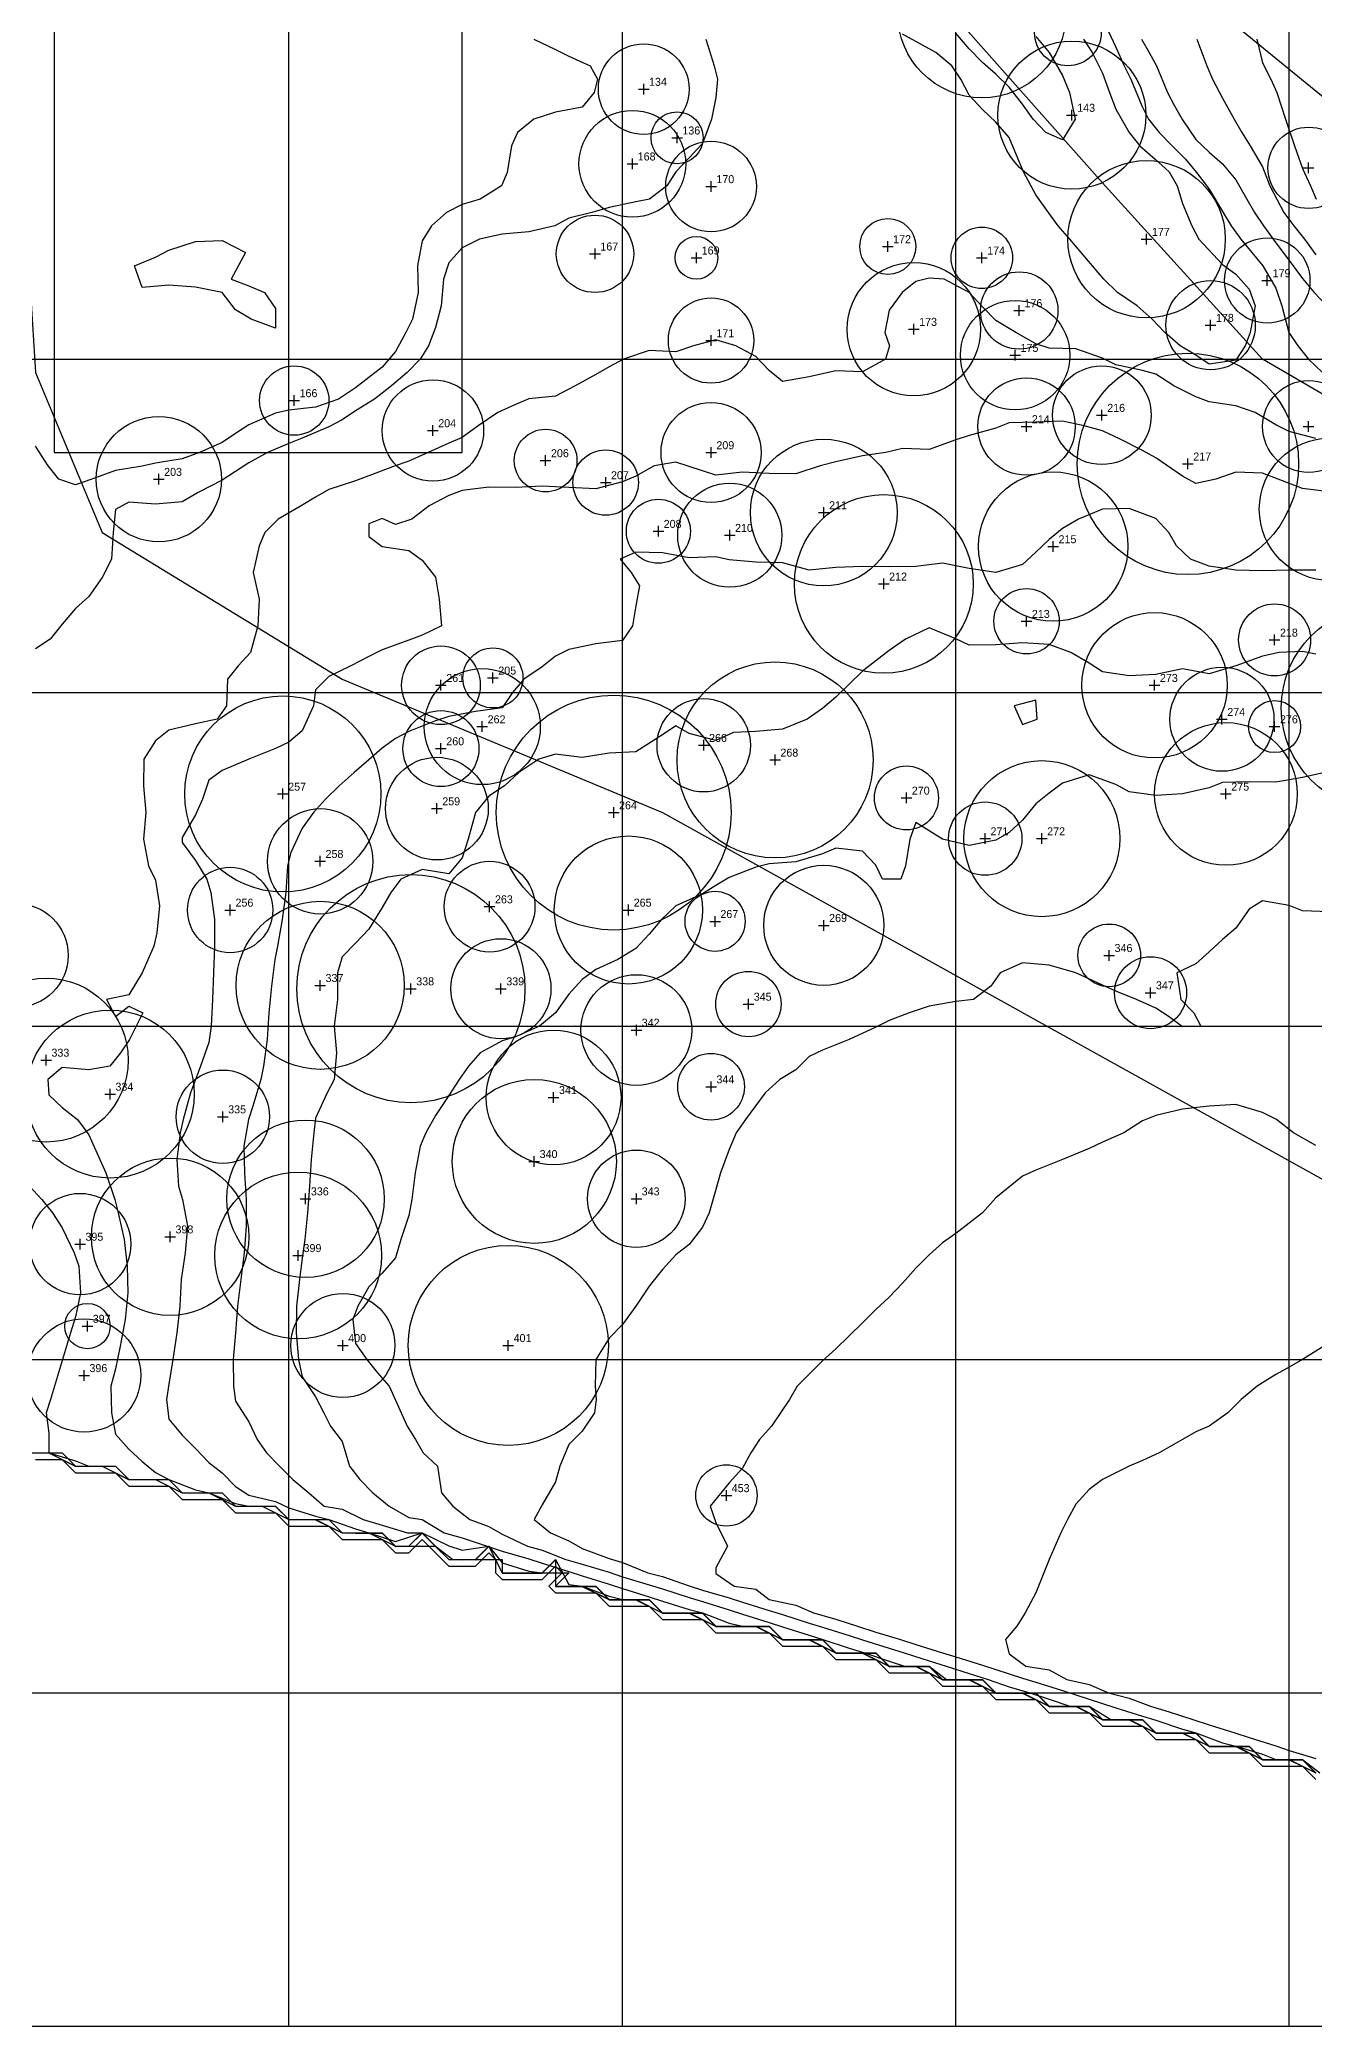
# Model space of a CAD drawing. Header units: millimetres. Extents: x 0 to 676, y 0 to 483.
# Drawn here: x 162.6 to 353.7, y 0 to 297.9 of the extents above; entities that cross this region are included whole.
import ezdxf

# ---------------------------------------------------------------- set-up
doc = ezdxf.new("R2010")
doc.units = ezdxf.units.MM
for name, color, linetype in [('CONTOURS_2M', 9, 'Continuous'), ('FRAME', 7, 'Continuous'), ('GRID_25M', 9, 'Continuous'), ('MILL', 7, 'Continuous'), ('ROAD', 8, 'Continuous'), ('SURVEY_EDGE', 8, 'Continuous'), ('TREE_CENTRE', 1, 'Continuous'), ('TREE_CROWN', 3, 'Continuous'), ('TREE_NUMBER', 7, 'Continuous'), ('WATER', 5, 'Continuous')]:
    doc.layers.add(name, color=color, linetype=linetype)

msp = doc.modelspace()

# ---------------------------------------------------------------- linework, layer by layer
at = {"layer": 'CONTOURS_2M'}
for points in [[(236.73, 298), (240, 296.43), (242, 295.43), (245.2, 294), (246.25, 292), (245.75, 290), (244, 287.79), (240, 287.05), (236.71, 286), (234.3, 284), (233.37, 282), (232.75, 278), (231.89, 276), (228.7, 274), (226, 273.19), (223.65, 272), (221.38, 270), (220, 267.77), (219.29, 264), (219.38, 260), (218.53, 256), (217.54, 254), (216, 251.14), (214, 248.8), (212, 247.24), (210, 245.72), (207.45, 244), (204, 242.79), (200, 242.37), (198, 241.92), (194, 240.16), (192, 238.88), (190, 237.53), (186.6, 236), (184, 235.08), (180, 234.42), (178, 233.97), (174, 233.29), (170.45, 232), (168, 231.18), (165.5, 232), (163.93, 234), (162, 236.95)], [(262.52, 298), (263.76, 294), (264.27, 292), (264, 289.27), (263.37, 286), (262, 282.37), (260, 280.2), (258, 278.1), (256.65, 276), (254.07, 274), (252, 273.62), (248, 272.73), (245.43, 272), (242, 271.15), (239.87, 270), (236, 269.11), (232, 268.74), (228.59, 268), (226, 266.68), (224, 264.44), (223.19, 262), (222.84, 258), (222, 254.75), (220.96, 252), (219.69, 250), (217.73, 248), (215.39, 246), (212.86, 244), (210, 242.27), (208, 240.93), (206, 239.85), (202, 238.17), (200, 237.34), (196.8, 236), (194, 234.47), (192, 233.15), (190, 231.88), (186.38, 230), (184, 228.6), (180, 228.28), (176, 228.56), (174, 227.45), (173.67, 224), (173.4, 220), (172, 217.25), (170, 214.4), (168, 212.6), (166, 210.25), (164.22, 208), (162, 206.55)], [(319.13, 298), (320.43, 296), (322, 292.88), (323.02, 290), (324, 287.49), (325.97, 284), (327.58, 282), (329.89, 280), (332, 278.12), (333.21, 276), (334, 273.36), (335.38, 270), (336.44, 268), (340, 264.18), (342, 262.77), (344, 260.52), (344.9, 258), (344.11, 254), (343.39, 252), (342, 249.84), (338, 249.27), (336, 250.61), (333.64, 252), (331.34, 254), (329.45, 256), (327.17, 258), (324.23, 260), (322.21, 262), (320.49, 264), (318.8, 266), (317.08, 268), (315.33, 270), (313.89, 272), (312, 274.64), (310.19, 278), (309.37, 280), (308, 283.27), (306, 285.53), (304, 287.44), (302, 289.62), (300.74, 292), (299.38, 294), (297.02, 296), (294, 297.62), (292, 298.73)], [(312, 298.41), (314, 296), (316, 292.52), (317.02, 290), (317.9, 286), (316, 282.89), (313.47, 284), (311.61, 286), (310, 288.24), (308, 290.81), (306, 292.75), (304, 294.51), (302, 296.55), (300, 298.87)], [(322.47, 300), (324, 296.79), (325.25, 294), (326.22, 292), (327.9, 288), (328.89, 286), (330.48, 284), (332.43, 282), (334.41, 280), (336.1, 278), (338, 275.51), (340, 272.14), (341.27, 270), (342.75, 268), (344.4, 266), (346.02, 264), (348, 260.65), (348.89, 258), (349.93, 254), (351.28, 252), (352.88, 250), (354.97, 248)], [(327.86, 298), (328.97, 296), (330.09, 294), (331.75, 290), (332.77, 288), (334, 285.88), (336, 282.94), (338, 281.07), (340, 279.28), (342, 276.89), (343.64, 274), (344.78, 272), (346.11, 270), (348, 267.45), (350, 264.78), (352, 262.09), (353.73, 260), (355.61, 258)], [(336.11, 298), (337.62, 294), (338.48, 292), (340, 289.17), (341.71, 286), (342.87, 284), (344.15, 282), (346, 278.84), (347.09, 276), (349.18, 272), (350.67, 270), (352.3, 268), (354, 265.66)], [(345.13, 298), (346, 294.42), (347.25, 292), (348.14, 290), (349.41, 286), (350.79, 282), (352, 278.61), (353.19, 276), (354.05, 274)], [(193.5, 266), (191.33, 262), (194, 261), (196.36, 260), (198, 257.6), (198, 254.67), (194.33, 256), (192, 257.38), (190, 260), (186, 260.8), (182, 261.11), (178, 260.77), (176.88, 264), (180, 265.29), (182, 266.35), (186, 267.67), (190, 267.82), (193.5, 266)], [(354, 238.1), (350, 239.16), (348, 240.17), (344.9, 242), (342, 243), (338, 243.62), (336, 244.36), (332.71, 246), (330, 247.78), (328, 248.32), (324, 249.18), (322, 250.16), (318, 251.53), (314, 251.67), (312, 252.31), (309, 254), (306, 255.78), (304, 257.87), (302, 260), (298.25, 262), (296, 262.13), (294, 261.64), (291.93, 260), (290, 257.33), (289.38, 254), (290.06, 252), (289.47, 250), (286, 248.11), (282, 248.28), (278, 247.36), (274, 246.67), (272, 248.33), (270, 250.43), (267, 252), (264, 252.92), (260.67, 252), (258, 251.11), (254, 251.29), (250.18, 250), (248, 248.86), (246, 247.71), (242.92, 246), (240, 244.44), (236, 244.06), (234, 243.22), (231.33, 242), (228.38, 240), (226, 238.25), (224, 237.43), (220.87, 236), (218, 234.7), (215.92, 234), (212, 232.49), (210, 231.78), (206, 230.47), (204, 229.3), (201.85, 228), (198.4, 226), (196.42, 224), (195.56, 222), (194.67, 218), (195.53, 214), (195.33, 210), (194.25, 206), (192.4, 204), (190.81, 202), (190.63, 198), (189.24, 196), (186, 195.34), (182, 194.36), (180, 192.77), (178.28, 190), (178.2, 186), (178.54, 182), (178.2, 178), (178.96, 174), (180, 171.89), (180.61, 168), (180.21, 164), (179.75, 162), (178, 158), (176, 154.67), (172.67, 154), (174, 151.43), (176, 153), (178.13, 152), (176.13, 148), (174.74, 146), (173.14, 144), (170, 143.45), (166, 143.8), (163.86, 142), (164, 139.67), (166, 137.79), (168.29, 136), (170, 133.67), (171.67, 130), (172.55, 128), (173.89, 124), (174.43, 122), (175.29, 118), (175.77, 114), (175.85, 110), (175.48, 106), (174.72, 102), (174, 98.6), (173.33, 96), (173.39, 92), (174, 88.8), (176, 86.56), (178, 84.68), (180, 83.04), (182, 82), (186, 80.45), (188, 80), (192, 78.41), (194, 78), (198, 78), (200, 76), (204, 76), (208, 74), (210, 74), (214, 73.99), (216, 72), (218, 72), (221.99, 72), (224, 70), (226, 69.99), (228.01, 70), (231.99, 70), (232, 68), (236, 67.99), (238.01, 68), (241.99, 68), (239.99, 66), (242, 65.99), (246, 65.99), (248, 63.99), (252, 63.99), (255.99, 62), (258, 61.99), (262, 61.99), (264, 59.99), (268, 59.99), (272, 59.99), (274, 57.99), (278, 57.99), (281.99, 56), (284, 55.99), (288, 55.98), (290, 53.99), (294, 53.98), (297.98, 52), (300, 51.98), (304, 51.98), (306, 49.98), (310, 49.98), (313.98, 48), (316, 47.98), (320, 47.98), (322, 45.98), (326, 45.98), (329.98, 44), (332, 43.98), (336, 43.98), (338, 41.98), (342, 41.98), (345.98, 40), (348, 39.98), (352, 39.97), (354, 37.98)], [(356, 230.1), (352, 230.59), (348.35, 232), (346, 232.91), (342, 233.08), (339, 232), (336, 231.37), (334, 232.45), (330, 235.21), (328, 236.29), (324.62, 238), (322, 239.24), (319.25, 240), (316, 240.7), (312, 240.57), (308, 240.47), (306, 239.67), (302, 238.54), (300, 237.9), (296, 236.47), (292, 236.62), (289.5, 236), (286, 235.5), (282, 234.62), (279.67, 234), (276, 232.79), (272, 232.86), (268, 233.08), (264, 232.6), (260, 233.89), (258, 234.55), (254.77, 234), (252, 232.46), (250, 231.61), (246, 230.57), (242, 230.78), (238, 230.94), (234, 230.75), (230, 230.82), (226, 230.3), (224, 229.56), (221.03, 228), (218.43, 226), (216, 225.2), (214, 226.1), (212, 225.33), (212, 223.43), (214, 221.93), (218, 221.29), (220, 219.87), (222, 217.33), (222.53, 214), (222.88, 210), (220, 208.62), (218, 207.86), (214, 206.43), (212, 205.41), (209.3, 204), (206, 202.44), (204, 200.4), (203.67, 198), (202, 194.26), (200, 192.59), (198, 191.63), (194, 190), (190, 188.34), (188, 186.89), (187.04, 184), (186, 181.69), (184, 178.25), (184, 177.5), (186, 174.84), (187.71, 172), (188.31, 170), (188.84, 166), (188.84, 162), (188.71, 158), (188.55, 154), (188.34, 150), (188, 147.54), (186.76, 144), (185.26, 140), (184.16, 136), (183.7, 134), (183.21, 130), (183.47, 126), (184.06, 124), (184.79, 120), (184.46, 116), (183.83, 112), (183.66, 108), (183.21, 104), (182.61, 100), (182, 96.29), (181.63, 94), (182, 91.04), (184, 88.65), (186, 86.62), (188, 84.56), (190, 83), (192, 80.96), (194, 79.67), (198, 78.68), (200, 77.75), (204, 76.51), (206, 76), (210, 74.6), (212, 74), (216, 72.71), (220, 73.99), (222, 72), (224.56, 70), (228, 70), (230, 71.99), (232, 68), (234, 68), (238, 68), (240, 69.99), (240, 66), (240, 66), (244, 66), (248, 64), (250, 64), (254, 63.99), (256, 62), (260, 61.99), (263.99, 60), (266, 59.99), (270, 59.99), (273.99, 58), (276, 57.99), (280, 57.99), (282, 55.99), (286, 55.99), (289.99, 54), (292, 53.99), (296, 53.99), (298, 51.99), (302, 51.99), (305.99, 50), (308, 49.99), (312, 49.98), (314, 47.99), (318, 47.98), (321.99, 46), (324, 45.98), (328, 45.98), (330, 43.98), (334, 43.98), (337.98, 42), (340, 41.98), (344, 41.98), (346, 39.98), (350, 39.98), (353.98, 38)], [(354, 218.36), (350, 218.36), (346, 218.26), (342, 218.35), (338, 218.94), (335.18, 220), (333.08, 222), (331.92, 224), (330, 226.11), (326, 227.6), (322, 227.49), (318.38, 226), (316, 224.62), (314, 222.96), (312, 221.04), (310, 219.22), (306, 218), (302, 218.59), (298, 219.4), (294, 218.92), (290, 218.87), (286, 218.9), (282, 218.75), (278, 218.38), (274, 219.48), (270, 219.55), (266, 219.91), (264, 220.38), (260, 220.23), (256, 220.96), (252, 221.07), (249.69, 220), (251.33, 218), (252.55, 216), (252, 213), (251.5, 210), (250, 207.8), (246, 207.32), (242, 206.46), (240, 205.48), (238, 203.86), (235.22, 202), (233.55, 200), (232, 197.71), (228, 197.19), (224, 196.43), (222, 195.78), (218, 194.15), (216, 193.11), (214, 191.68), (212, 189.91), (209.79, 188), (207.53, 186), (205.5, 184), (203.67, 182), (202, 179.67), (200.3, 176), (199.81, 174), (199.57, 170), (199, 166), (198.28, 162), (197.91, 160), (197.39, 156), (197, 152), (196.76, 148), (196.2, 144), (195.8, 142), (194.59, 138), (193.96, 136), (193.26, 132), (193.33, 128), (193.62, 124), (193.62, 120), (193.28, 116), (192.78, 112), (192.3, 108), (192, 104), (191.67, 100), (191.69, 96), (192, 93.73), (194, 90.65), (195.23, 88), (196.65, 86), (198.6, 84), (200.6, 82), (203, 80), (205.29, 78), (208, 77.53), (211.16, 76), (214, 75.17), (217.77, 74), (220, 74), (224, 72.04), (226, 71.38), (230, 72), (232, 69.51), (236, 68.23), (238, 68), (240, 69.99), (242, 66.25), (244, 66), (248, 64.48), (250, 64), (254, 64), (256, 62), (260, 62), (264, 60), (266, 60), (270, 59.99), (274, 58), (276, 57.99), (280, 57.99), (282, 55.99), (286, 55.99), (289.99, 54), (292, 53.99), (296, 53.99), (298, 51.99), (302, 51.99), (305.99, 50), (308, 49.99), (312, 49.99), (314, 47.99), (318, 47.99), (321.99, 46), (324, 45.99), (328, 45.99), (330, 43.99), (334, 43.99), (337.99, 42), (340, 41.99), (344, 41.98), (346, 39.99), (350, 39.98), (353.98, 38)], [(354, 205.79), (352, 206.19), (348.5, 206), (346, 205.48), (342, 204), (338, 202.8), (334, 203.56), (330, 202.71), (326, 202.5), (322, 203.14), (320, 204.42), (317.22, 206), (314, 207.22), (310, 207.45), (306, 207.15), (302, 207.1), (300, 208.07), (296, 209.7), (292.46, 208), (290, 206.31), (288, 204.75), (286, 203.2), (284, 201.25), (282, 199.33), (280, 197.62), (277.69, 196), (274, 194.5), (270, 194.18), (266.67, 194), (264, 192.83), (260, 193.88), (258, 195), (256, 193.69), (252, 191.12), (248, 190.92), (244, 190.25), (240, 190.77), (237.5, 190), (234.46, 188), (232.33, 186), (230, 184.46), (228, 182), (226.86, 178), (226, 175.2), (224, 172.84), (220, 173.46), (216.8, 172), (215.29, 170), (214, 167.75), (212, 164.55), (210, 162.43), (208, 160.38), (207.31, 158), (207.29, 154), (206.8, 150), (207.13, 146), (206.8, 142), (205.75, 140), (204, 136.17), (203.76, 134), (203.35, 130), (203.08, 126), (202.8, 122), (202.37, 118), (202, 115.2), (201.59, 112), (201.13, 108), (201.11, 104), (201.46, 100), (202, 97.38), (204, 94.38), (205.24, 92), (206.24, 90), (208, 87.67), (209.07, 84), (210.62, 82), (212.6, 80), (215.06, 78), (218, 76.3), (220, 75.98), (223.3, 74), (226, 73.27), (229.71, 72), (232, 71.24), (236, 70.08), (238, 69.43), (242, 68.18), (244, 67.55), (248, 66.29), (250, 65.63), (254, 64.4), (256, 63.77), (260, 62.48), (262, 62), (266, 60.46), (268, 60), (272, 60), (274, 58), (278, 58), (282, 56), (284, 56), (288, 55.99), (290, 54), (294, 54), (298, 52), (300, 52), (304, 51.99), (306, 50), (310, 49.99), (313.99, 48), (316, 47.99), (320, 47.99), (322, 45.99), (326, 45.99), (329.99, 44), (332, 43.99), (336, 43.99), (338, 41.99), (342, 41.99), (345.99, 40), (348, 39.99), (352, 39.99), (354, 37.99)], [(312, 198.88), (308.75, 198), (310, 195.24), (312.17, 196), (312, 198.88)], [(355.33, 188), (352, 187.29), (348, 186.56), (344, 186.64), (340, 186.5), (338, 185.74), (334, 184.81), (330, 184.59), (326, 185.12), (324, 186.21), (320, 187.68), (316, 186.4), (314, 184.91), (312, 183.33), (310, 180.86), (308, 179), (306, 177.89), (302, 177.07), (298, 178), (294, 180.5), (293.12, 178), (292.45, 174), (291.73, 172), (289, 172), (288, 174.14), (286, 176.2), (282, 176.67), (280, 175.83), (276, 174.61), (272, 174.32), (270, 173.81), (266, 172.29), (264, 171.05), (262, 169.8), (258, 168), (255.87, 166), (254, 163.76), (252, 161.65), (249.33, 160), (246, 158.5), (244, 157), (242, 154.8), (240, 152), (237.6, 150), (234, 148.38), (232, 147.76), (228.67, 146), (226.91, 144), (225.54, 142), (224, 139.56), (222, 136.6), (220.56, 134), (219.67, 132), (218.95, 128), (218.42, 124), (218, 121.6), (216.8, 118), (216, 115.25), (214, 112.92), (212, 110.88), (210.32, 108), (209.57, 106), (210, 102.4), (211.67, 100), (213.31, 98), (215.06, 96), (216, 93.87), (217.73, 90), (218.97, 88), (220.16, 86), (222.27, 84), (222.9, 80), (224.6, 78), (227.12, 76), (230, 74.94), (232, 73.79), (235.79, 72), (238, 71.38), (241.54, 70), (244, 69.32), (248, 68.09), (250, 67.41), (254, 66.22), (256, 65.6), (260, 64.32), (262, 63.71), (266, 62.44), (268, 61.81), (272, 60.55), (274, 59.91), (278, 58.64), (280.06, 58), (284, 56.68), (286.33, 56), (290, 54.77), (292.32, 54), (296, 54), (298.58, 52), (302, 52), (306, 50), (308, 50), (312, 50), (314, 48), (318, 48), (322, 46), (324, 46), (328, 45.99), (330, 44), (334, 43.99), (337.99, 42), (340, 41.99), (344, 41.99), (346, 39.99), (350, 39.99), (353.99, 38)], [(356, 167.11), (352, 167.28), (350, 168.05), (346, 168.78), (344, 167.5), (342, 164.67), (340, 163), (338, 161.11), (336, 159.33), (333.14, 158), (333.76, 154), (335.69, 152), (336.71, 150), (334, 149.89), (332, 151.39), (330, 152.67), (327.08, 154), (324, 155.25), (322, 156.15), (318, 158), (314, 159.11), (310, 159.5), (306.67, 158), (305.23, 156), (302.67, 154), (300, 153.68), (296, 153), (293, 152), (290, 150.83), (288, 149.83), (284, 148), (280, 146.36), (278, 145.43), (276, 143.43), (273.6, 142), (271.43, 140), (268.44, 136), (267.09, 134), (266, 131.5), (264.71, 128), (264, 125.5), (263, 122), (262, 119.82), (260, 117.25), (258, 115.67), (256, 113.5), (254, 111), (252, 108), (250, 105.25), (248, 103.2), (246, 100), (245.9, 96), (246.07, 94), (245.81, 92), (244, 89.25), (242, 87.25), (240.63, 84), (240, 81.65), (238, 78.2), (236.8, 76), (239.21, 74), (242, 72.81), (244, 71.66), (248, 70.15), (250, 69.56), (253.8, 68), (256, 67.43), (260, 66.05), (262, 65.38), (266, 64.26), (268, 63.59), (272, 62.34), (274, 61.76), (278, 60.47), (280, 59.86), (284, 58.6), (286, 57.96), (290, 56.7), (292.23, 56), (296, 54.8), (298.55, 54), (302, 52.89), (304.84, 52), (308, 50.91), (311.09, 50), (314, 49.06), (317.07, 48), (320, 48), (323.26, 46), (326, 46), (330, 44), (332, 44), (336, 44), (338, 42), (342, 42), (346, 40), (348, 40), (352, 39.99), (354, 38)], [(354, 132.1), (350.63, 134), (348.08, 136), (346, 137.05), (342, 138.25), (338, 138), (334, 137.54), (330, 136.57), (328, 135.8), (325.2, 134), (322, 132.6), (320, 131.64), (316, 130), (312, 128.4), (310, 127.5), (306, 124.25), (304, 122), (300, 118.89), (298, 117.5), (296, 115.67), (294, 113.67), (292, 111.43), (290, 109.33), (288, 107.5), (286, 105.5), (284, 103.56), (282, 101.6), (280, 99.78), (276.22, 96), (275.08, 94), (272.36, 90), (270.55, 88), (269.27, 86), (268, 83.71), (266, 81.5), (263.18, 78), (264, 75.57), (265.78, 72), (264, 68.73), (264, 67.88), (266.75, 66), (270, 65.53), (272, 63.98), (276, 63.13), (278.64, 62), (282, 61.06), (285.25, 60), (288, 59.11), (291.71, 58), (294, 57.26), (298, 56.02), (300, 55.38), (304, 54.13), (306, 53.48), (310, 52.22), (312, 51.59), (316, 50.33), (318, 49.68), (322, 48.42), (324, 47.77), (328, 46.51), (330, 45.89), (334, 44.53), (336, 44), (340, 42.52), (342, 42), (346, 40.8), (348, 40), (352, 40), (354.6, 38)], [(161.13, 126), (162.94, 124), (164.56, 122), (166, 119.75), (167.8, 116), (168.49, 114), (168.75, 110), (168, 106.4), (167.27, 104), (166.04, 100), (165.46, 98), (164.26, 94), (163.61, 92), (164, 88.96), (164, 87.56), (164, 86), (168, 84.77), (170, 84), (174, 84), (176, 82), (180, 82), (184, 80), (186, 80), (190, 79.99), (192, 78), (196, 77.99), (200, 76), (202, 75.99), (206, 75.99), (208, 73.99), (212, 73.99), (215.99, 72), (218, 71.99), (220, 73.99), (222, 71.99), (224, 69.99), (228, 69.99), (230, 71.98), (231.99, 68), (234, 67.99), (238, 67.99), (240, 69.98), (240, 66.01), (240, 65.99), (244, 65.99), (247.99, 64), (250, 63.99), (254, 63.99), (256, 61.99), (260, 61.99), (263.99, 60), (266, 59.99), (270, 59.98), (273.98, 58), (276, 57.98), (280, 57.98), (282, 55.98), (286, 55.98), (289.98, 54), (292, 53.98), (296, 53.98), (298, 51.98), (302, 51.98), (305.98, 50), (308, 49.98), (312, 49.98), (314, 47.98), (318, 47.98), (321.98, 46), (324, 45.98), (328, 45.97), (330, 43.98), (334, 43.97), (337.98, 42), (340, 41.97), (344, 41.97), (346, 39.97), (350, 39.97), (353.97, 38)], [(355.2, 102), (352, 100), (350, 98.86), (348, 97.75), (345.2, 96), (342.8, 94), (340.8, 92), (338, 90), (336, 89.14), (334, 88), (330.5, 86), (328, 84.86), (326, 84), (322, 82), (320, 80.5), (318, 78.29), (316.75, 76), (315.75, 74), (314, 70), (313.2, 68), (312, 65), (310.4, 62), (309.14, 60), (307.43, 58), (308, 55.85), (310.48, 54), (314, 53.47), (316.65, 52), (320, 51.27), (322.87, 50), (326, 49.2), (329.19, 48), (332, 47.17), (335.53, 46), (338, 45.21), (341.85, 44), (344, 43.31), (348, 42.06), (350, 41.36), (354, 40.15)], [(160, 86), (164, 86), (168, 84), (170, 84), (174, 83.99), (176, 82), (180, 81.99), (183.99, 80), (186, 79.99), (190, 79.99), (192, 77.99), (196, 77.99), (199.99, 76), (202, 75.99), (206, 75.99), (208, 73.99), (212, 73.99), (215.99, 72), (218, 71.99), (220, 73.98), (222, 71.99), (224, 69.99), (228, 69.99), (230, 71.98), (231.99, 68), (234, 67.99), (238, 67.98), (240, 69.98), (240, 66.01), (240, 65.99), (244, 65.98), (247.99, 64), (250, 63.98), (254, 63.98), (256, 61.98), (260, 61.98), (263.98, 60), (266, 59.98), (270, 59.98), (273.98, 58), (276, 57.98), (280, 57.98), (282, 55.98), (286, 55.98), (289.98, 54), (292, 53.98), (296, 53.97), (298, 51.98), (302, 51.97), (305.98, 50), (308, 49.97), (312, 49.97), (314, 47.97), (318, 47.97), (321.97, 46), (324, 45.97), (328, 45.97), (330, 43.97), (334, 43.97), (337.97, 42), (340, 41.97), (344, 41.97), (346, 39.97), (350, 39.97), (353.97, 38)], [(160, 85.99), (164, 85.98), (167.98, 84), (170, 83.98), (174, 83.98), (176, 81.98), (180, 81.98), (183.98, 80), (186, 79.98), (190, 79.98), (192, 77.98), (196, 77.98), (199.98, 76), (202, 75.98), (206, 75.98), (208, 73.98), (212, 73.98), (215.98, 72), (218, 71.98), (220, 73.97), (222, 71.97), (224, 69.98), (228, 69.97), (230, 71.97), (231.98, 68), (234, 67.97), (238, 67.97), (240, 69.97), (240, 66.03), (240, 65.97), (244, 65.97), (247.97, 64), (250, 63.97), (254, 63.97), (256, 61.97), (260, 61.97), (263.97, 60), (266, 59.97), (270, 59.97), (273.97, 58), (276, 57.97), (280, 57.96), (282, 55.97), (286, 55.96), (289.97, 54), (292, 53.96), (296, 53.96), (298, 51.97), (302, 51.96), (305.96, 50), (308, 49.96), (312, 49.96), (314, 47.96), (318, 47.96), (321.96, 46), (324, 45.96), (328, 45.96), (330, 43.96), (334, 43.96), (337.96, 42), (340, 41.96), (344, 41.96), (346, 39.96), (350, 39.96), (353.96, 38)], [(162, 85.99), (166, 85.99), (168, 83.99), (172, 83.99), (175.99, 82), (178, 81.99), (182, 81.98), (184, 79.99), (188, 79.98), (191.99, 78), (194, 77.98), (198, 77.98), (200, 75.98), (204, 75.98), (207.98, 74), (210, 73.98), (214, 73.98), (216, 71.98), (218.02, 72), (221.98, 72), (223.98, 70), (226, 69.98), (228.02, 70), (231.98, 70), (232, 67.98), (236, 67.98), (238.02, 68), (241.97, 68), (239.98, 66), (242, 65.98), (246, 65.97), (248, 63.98), (252, 63.97), (255.98, 62), (258, 61.97), (262, 61.97), (264, 59.98), (268, 59.97), (272, 59.97), (274, 57.97), (278, 57.97), (281.97, 56), (284, 55.97), (288, 55.97), (290, 53.97), (294, 53.97), (297.97, 52), (300, 51.97), (304, 51.97), (306, 49.97), (310, 49.97), (313.97, 48), (316, 47.97), (320, 47.96), (322, 45.97), (326, 45.96), (329.96, 44), (332, 43.96), (336, 43.96), (338, 41.96), (342, 41.96), (345.96, 40), (348, 39.96), (352, 39.96), (354, 37.96)], [(162, 85.99), (166, 85.99), (168, 83.99), (172, 83.99), (175.99, 82), (178, 81.99), (182, 81.99), (184, 79.99), (188, 79.99), (191.99, 78), (194, 77.99), (198, 77.99), (200, 75.99), (204, 75.99), (207.99, 74), (210, 73.99), (214, 73.98), (216, 71.99), (218.02, 72), (221.98, 72), (223.98, 70), (226, 69.98), (228.02, 70), (231.98, 70), (232, 67.98), (236, 67.98), (238.02, 68), (241.98, 68), (239.98, 66), (242, 65.98), (246, 65.98), (248, 63.98), (252, 63.98), (255.98, 62), (258, 61.98), (262, 61.98), (264, 59.98), (268, 59.98), (272, 59.97), (274, 57.98), (278, 57.97), (281.98, 56), (284, 55.97), (288, 55.97), (290, 53.97), (294, 53.97), (297.97, 52), (300, 51.97), (304, 51.97), (306, 49.97), (310, 49.97), (313.97, 48), (316, 47.97), (320, 47.97), (322, 45.97), (326, 45.97), (329.97, 44), (332, 43.97), (336, 43.96), (338, 41.97), (342, 41.96), (345.97, 40), (348, 39.96), (352, 39.96), (354, 37.97)], [(162, 85.98), (166, 85.98), (168, 83.98), (172, 83.98), (175.98, 82), (178, 81.98), (182, 81.98), (184, 79.98), (188, 79.98), (191.98, 78), (194, 77.98), (198, 77.97), (200, 75.98), (204, 75.97), (207.97, 74), (210, 73.97), (214, 73.97), (216, 71.97), (218.03, 72), (221.97, 72), (223.97, 70), (226, 69.97), (228.03, 70), (231.97, 70), (232, 67.97), (236, 67.97), (238.03, 68), (241.97, 68), (239.97, 66), (242, 65.97), (246, 65.97), (248, 63.97), (252, 63.97), (255.97, 62), (258, 61.97), (262, 61.96), (264, 59.97), (268, 59.96), (272, 59.96), (274, 57.96), (278, 57.96), (281.96, 56), (284, 55.96), (288, 55.96), (290, 53.96), (294, 53.96), (297.96, 52), (300, 51.96), (304, 51.96), (306, 49.96), (310, 49.96), (313.96, 48), (316, 47.96), (320, 47.96), (322, 45.96), (326, 45.96), (329.96, 44), (332, 43.96), (336, 43.95), (338, 41.96), (342, 41.95), (345.95, 40), (348, 39.95), (352, 39.95), (354, 37.95)]]:
    msp.add_lwpolyline(points, dxfattribs=at)
at = {"layer": 'FRAME'}
msp.add_lwpolyline([(0, 0), (675.2, 0), (675.2, 482.8), (0, 482.8)], close=True, dxfattribs=at)
at = {"layer": 'GRID_25M'}
for p, q in [((200, 0), (200, 482.8)), ((250, 0), (250, 482.8)), ((300, 0), (300, 482.8)), ((350, 0), (350, 482.8)), ((0, 250), (675.2, 250)), ((0, 200), (675.2, 200)), ((0, 150), (675.2, 150)), ((0, 100), (675.2, 100)), ((0, 50), (675.2, 50))]:
    msp.add_line(p, q, dxfattribs=at)
at = {"layer": 'MILL'}
msp.add_lwpolyline([(164.8, 236), (226, 236), (226, 306), (164.8, 306)], close=True, dxfattribs=at)
at = {"layer": 'ROAD'}
msp.add_lwpolyline([(132, 482.8), (140, 440), (146, 400), (152, 360), (158, 320), (160, 280), (162, 248), (172, 224), (208, 202), (256, 182), (400, 102), (560, 16), (588, 0)], dxfattribs=at)
at = {"layer": 'SURVEY_EDGE'}
for points in [[(674, 29), (119, 482)], [(162, 85), (164, 85), (166, 85), (167, 84), (168, 83), (170, 83), (172, 83), (174, 83), (175, 82), (176, 81), (178, 81), (180, 81), (182, 81), (183, 80), (184, 79), (186, 79), (188, 79), (190, 79), (191, 78), (192, 77), (194, 77), (196, 77), (198, 77), (199, 76), (200, 75), (202, 75), (204, 75), (206, 75), (207, 74), (208, 73), (210, 73), (212, 73), (214, 73), (215, 72), (216, 71), (218, 71), (219, 72), (220, 73), (221, 72), (222, 71), (223, 70), (224, 69), (226, 69), (228, 69), (229, 70), (230, 71), (231, 70), (231, 68), (232, 67), (234, 67), (236, 67), (238, 67), (239, 68), (240, 69), (241, 68), (240, 67), (239, 66), (240, 65), (242, 65), (244, 65), (246, 65), (247, 64), (248, 63), (250, 63), (252, 63), (254, 63), (255, 62), (256, 61), (258, 61), (260, 61), (262, 61), (263, 60), (264, 59), (266, 59), (268, 59), (270, 59), (272, 59), (273, 58), (274, 57), (276, 57), (278, 57), (280, 57), (281, 56), (282, 55), (284, 55), (286, 55), (288, 55), (289, 54), (290, 53), (292, 53), (294, 53), (296, 53), (297, 52), (298, 51), (300, 51), (302, 51), (304, 51), (305, 50), (306, 49), (308, 49), (310, 49), (312, 49), (313, 48), (314, 47), (316, 47), (318, 47), (320, 47), (321, 46), (322, 45), (324, 45), (326, 45), (328, 45), (329, 44), (330, 43), (332, 43), (334, 43), (336, 43), (337, 42), (338, 41), (340, 41), (342, 41), (344, 41), (345, 40), (346, 39), (348, 39), (350, 39), (352, 39), (353, 38), (354, 37)]]:
    msp.add_lwpolyline(points, dxfattribs=at)
at = {"layer": 'TREE_CENTRE'}
for p, q in [((252.4, 290.5), (254, 290.5)), ((253.2, 289.7), (253.2, 291.3)), ((316.6, 286.6), (318.2, 286.6)), ((317.4, 285.8), (317.4, 287.4)), ((257.4, 283.2), (259, 283.2)), ((258.2, 282.4), (258.2, 284)), ((251.5, 278.5), (251.5, 280.1)), ((250.7, 279.3), (252.3, 279.3)), ((352.1, 278.7), (353.7, 278.7)), ((352.9, 277.9), (352.9, 279.5)), ((262.5, 275.9), (264.1, 275.9)), ((263.3, 275.1), (263.3, 276.7)), ((328.6, 267.2), (328.6, 268.8)), ((245.1, 265.8), (246.7, 265.8)), ((245.9, 265), (245.9, 266.6)), ((260.3, 265.2), (261.9, 265.2)), ((261.1, 264.4), (261.1, 266)), ((289, 266.9), (290.6, 266.9)), ((289.8, 266.1), (289.8, 267.7)), ((303.1, 265.2), (304.7, 265.2)), ((303.9, 264.4), (303.9, 266)), ((327.8, 268), (329.4, 268)), ((346.7, 261), (346.7, 262.6)), ((345.9, 261.8), (347.5, 261.8)), ((308.7, 257.3), (310.3, 257.3)), ((309.5, 256.5), (309.5, 258.1)), ((263.3, 252), (263.3, 253.6)), ((292.9, 254.5), (294.5, 254.5)), ((293.7, 253.7), (293.7, 255.3)), ((337.4, 255.1), (339, 255.1)), ((338.2, 254.3), (338.2, 255.9)), ((262.5, 252.8), (264.1, 252.8)), ((308.1, 250.6), (309.7, 250.6)), ((308.9, 249.8), (308.9, 251.4)), ((200.8, 243), (200.8, 244.6)), ((200, 243.8), (201.6, 243.8)), ((321.1, 241.6), (322.7, 241.6)), ((321.9, 240.8), (321.9, 242.4)), ((220.8, 239.3), (222.4, 239.3)), ((221.6, 238.5), (221.6, 240.1)), ((309.8, 239.9), (311.4, 239.9)), ((310.6, 239.1), (310.6, 240.7)), ((352.1, 239.9), (353.7, 239.9)), ((352.9, 239.1), (352.9, 240.7)), ((238.5, 234), (238.5, 235.6)), ((262.5, 236), (264.1, 236)), ((263.3, 235.2), (263.3, 236.8)), ((180.5, 231.2), (180.5, 232.8)), ((237.7, 234.8), (239.3, 234.8)), ((334, 234.3), (335.6, 234.3)), ((334.8, 233.5), (334.8, 235.1)), ((179.7, 232), (181.3, 232)), ((246.7, 231.5), (248.3, 231.5)), ((247.5, 230.7), (247.5, 232.3)), ((279.4, 227), (281, 227)), ((280.2, 226.2), (280.2, 227.8)), ((254.6, 224.2), (256.2, 224.2)), ((255.4, 223.4), (255.4, 225)), ((265.3, 223.6), (266.9, 223.6)), ((266.1, 222.8), (266.1, 224.4)), ((313.8, 221.9), (315.4, 221.9)), ((314.6, 221.1), (314.6, 222.7)), ((288.4, 216.3), (290, 216.3)), ((289.2, 215.5), (289.2, 217.1)), ((309.8, 210.7), (311.4, 210.7)), ((310.6, 209.9), (310.6, 211.5)), ((347.8, 207.1), (347.8, 208.7)), ((347, 207.9), (348.6, 207.9)), ((230.6, 201.4), (230.6, 203)), ((222, 201.1), (223.6, 201.1)), ((222.8, 200.3), (222.8, 201.9)), ((229.8, 202.2), (231.4, 202.2)), ((329, 201.1), (330.6, 201.1)), ((329.8, 200.3), (329.8, 201.9)), ((339.9, 195.2), (339.9, 196.8)), ((228.2, 194.9), (229.8, 194.9)), ((229, 194.1), (229, 195.7)), ((339.1, 196), (340.7, 196)), ((347, 194.9), (348.6, 194.9)), ((347.8, 194.1), (347.8, 195.7)), ((222, 191.6), (223.6, 191.6)), ((222.8, 190.8), (222.8, 192.4)), ((261.4, 192.1), (263, 192.1)), ((262.2, 191.3), (262.2, 192.9)), ((272.9, 189.1), (272.9, 190.7)), ((272.1, 189.9), (273.7, 189.9)), ((198.3, 184.8), (199.9, 184.8)), ((199.1, 184), (199.1, 185.6)), ((292.6, 183.4), (292.6, 185)), ((339.7, 184.8), (341.3, 184.8)), ((340.5, 184), (340.5, 185.6)), ((221.4, 182.6), (223, 182.6)), ((222.2, 181.8), (222.2, 183.4)), ((247.9, 182), (249.5, 182)), ((248.7, 181.2), (248.7, 182.8)), ((291.8, 184.2), (293.4, 184.2)), ((304.4, 177.3), (304.4, 178.9)), ((312.9, 177.3), (312.9, 178.9)), ((303.6, 178.1), (305.2, 178.1)), ((312.1, 178.1), (313.7, 178.1)), ((203.9, 174.7), (205.5, 174.7)), ((204.7, 173.9), (204.7, 175.5)), ((190.4, 167.4), (192, 167.4)), ((191.2, 166.6), (191.2, 168.2)), ((229.3, 167.9), (230.9, 167.9)), ((230.1, 167.1), (230.1, 168.7)), ((250.1, 167.4), (251.7, 167.4)), ((250.9, 166.6), (250.9, 168.2)), ((263.1, 165.7), (264.7, 165.7)), ((263.9, 164.9), (263.9, 166.5)), ((279.4, 165.1), (281, 165.1)), ((280.2, 164.3), (280.2, 165.9)), ((323, 159.8), (323, 161.4)), ((322.2, 160.6), (323.8, 160.6)), ((203.9, 156.1), (205.5, 156.1)), ((204.7, 155.3), (204.7, 156.9)), ((217.5, 155.6), (219.1, 155.6)), ((218.3, 154.8), (218.3, 156.4)), ((231, 155.6), (232.6, 155.6)), ((231.8, 154.8), (231.8, 156.4)), ((328.4, 155), (330, 155)), ((329.2, 154.2), (329.2, 155.8)), ((268.1, 153.3), (269.7, 153.3)), ((268.9, 152.5), (268.9, 154.1)), ((251.3, 149.4), (252.9, 149.4)), ((252.1, 148.6), (252.1, 150.2)), ((162.8, 144.9), (164.4, 144.9)), ((163.6, 144.1), (163.6, 145.7)), ((173.2, 139), (173.2, 140.6)), ((239.7, 138.5), (239.7, 140.1)), ((262.5, 140.9), (264.1, 140.9)), ((263.3, 140.1), (263.3, 141.7)), ((172.4, 139.8), (174, 139.8)), ((190.1, 135.6), (190.1, 137.2)), ((238.9, 139.3), (240.5, 139.3)), ((189.3, 136.4), (190.9, 136.4)), ((236, 129.7), (237.6, 129.7)), ((236.8, 128.9), (236.8, 130.5)), ((201.7, 124.1), (203.3, 124.1)), ((202.5, 123.3), (202.5, 124.9)), ((251.3, 124.1), (252.9, 124.1)), ((252.1, 123.3), (252.1, 124.9)), ((182.2, 117.6), (182.2, 119.2)), ((167.9, 117.3), (169.5, 117.3)), ((168.7, 116.5), (168.7, 118.1)), ((181.4, 118.4), (183, 118.4)), ((201.4, 114.8), (201.4, 116.4)), ((200.6, 115.6), (202.2, 115.6)), ((169, 105), (170.6, 105)), ((169.8, 104.2), (169.8, 105.8)), ((207.3, 102.1), (208.9, 102.1)), ((208.1, 101.3), (208.1, 102.9)), ((232.1, 102.1), (233.7, 102.1)), ((232.9, 101.3), (232.9, 102.9)), ((169.3, 96.8), (169.3, 98.4)), ((168.5, 97.6), (170.1, 97.6)), ((264.8, 79.6), (266.4, 79.6)), ((265.6, 78.8), (265.6, 80.4))]:
    msp.add_line(p, q, dxfattribs=at)
at = {"layer": 'TREE_CROWN'}
for centre, radius in [((303.9, 301.8), 12.6), ((316.8, 299), 5), ((253.2, 290.5), 6.8), ((317.4, 286.6), 11.1), ((251.5, 279.3), 8), ((258.2, 283.2), 3.9), ((352.9, 278.7), 6.1), ((263.3, 275.9), 6.8), ((328.6, 268), 11.8), ((245.9, 265.8), 5.8), ((289.8, 266.9), 4.2), ((261.1, 265.2), 3.2), ((303.9, 265.2), 4.6), ((346.7, 261.8), 6.4), ((293.7, 254.5), 10), ((309.5, 257.3), 5.8), ((263.3, 252.8), 6.4), ((338.2, 255.1), 6.7), ((308.9, 250.6), 8.2), ((334.8, 234.3), 16.6), ((200.8, 243.8), 5.2), ((321.9, 241.6), 7.4), ((221.6, 239.3), 7.6), ((310.6, 239.9), 7.3), ((352.9, 239.9), 6.9), ((180.5, 232), 9.4), ((263.3, 236), 7.5), ((238.5, 234.8), 4.7), ((247.5, 231.5), 4.9), ((280.2, 227), 11), ((356.2, 227.5), 10.7), ((314.6, 221.9), 11.2), ((266.1, 223.6), 7.8), ((289.2, 216.3), 13.4), ((255.4, 224.2), 4.8), ((310.6, 210.7), 4.9), ((329.8, 201.1), 10.9), ((347.8, 207.9), 5.4), ((364.1, 197.7), 15.3), ((222.8, 201.1), 5.9), ((230.6, 202.2), 4.5), ((229, 194.9), 8.7), ((272.9, 189.9), 14.7), ((339.9, 196), 7.8), ((248.7, 182), 17.6), ((199.1, 184.8), 14.7), ((222.8, 191.6), 5.7), ((262.2, 192.1), 7), ((347.8, 194.9), 3.9), ((340.5, 184.8), 10.7), ((222.2, 182.6), 7.7), ((292.6, 184.2), 4.8), ((312.9, 178.1), 11.7), ((204.7, 174.7), 7.9), ((304.4, 178.1), 5.5), ((250.9, 167.4), 11.1), ((191.2, 167.4), 6.4), ((230.1, 167.9), 6.8), ((280.2, 165.1), 9), ((218.3, 155.6), 17.1), ((263.9, 165.7), 4.5), ((159.1, 160.6), 7.8), ((204.7, 156.1), 12.6), ((323, 160.6), 4.7), ((231.8, 155.6), 7.5), ((268.9, 153.3), 4.9), ((329.2, 155), 5.4), ((163.6, 144.9), 12.3), ((252.1, 149.4), 8.3), ((173.2, 139.8), 12.6), ((239.7, 139.3), 10.1), ((190.1, 136.4), 7), ((263.3, 140.9), 5), ((236.8, 129.7), 12.3), ((202.5, 124.1), 11.8), ((252.1, 124.1), 7.3), ((182.2, 118.4), 11.8), ((201.4, 115.6), 12.5), ((168.7, 117.3), 7.6), ((232.9, 102.1), 15), ((169.8, 105), 3.4), ((208.1, 102.1), 7.8), ((169.3, 97.6), 8.5), ((265.6, 79.6), 4.6)]:
    msp.add_circle(centre, radius, dxfattribs=at)
at = {"layer": 'WATER'}
msp.add_lwpolyline([(646, 129.6), (590, 127.6), (550, 149.2), (490, 161.6), (455.6, 157.2), (424.4, 180.4), (394, 222), (346, 250), (322.4, 276), (288, 314.8), (257.2, 326.8), (222, 332.8), (190, 340.4), (158, 362)], dxfattribs=at)

# ---------------------------------------------------------------- texts
at = {"layer": 'TREE_NUMBER'}
for s, p in [('134', (254, 291)), ('143', (318.2, 287.1)), ('136', (259, 283.7)), ('168', (252.3, 279.8)), ('170', (264.1, 276.4)), ('172', (290.6, 267.4)), ('177', (329.4, 268.5)), ('167', (246.7, 266.3)), ('169', (261.9, 265.7)), ('174', (304.7, 265.7)), ('179', (347.5, 262.3)), ('173', (294.5, 255)), ('176', (310.3, 257.8)), ('178', (339, 255.6)), ('171', (264.1, 253.3)), ('175', (309.7, 251.1)), ('166', (201.6, 244.3)), ('214', (311.4, 240.4)), ('216', (322.7, 242.1)), ('204', (222.4, 239.8)), ('206', (239.3, 235.3)), ('209', (264.1, 236.5)), ('217', (335.6, 234.8)), ('203', (181.3, 232.5)), ('207', (248.3, 232)), ('211', (281, 227.5)), ('208', (256.2, 224.7)), ('210', (266.9, 224.1)), ('215', (315.4, 222.4)), ('212', (290, 216.8)), ('213', (311.4, 211.2)), ('218', (348.6, 208.4)), ('261', (223.6, 201.6)), ('205', (231.4, 202.7)), ('273', (330.6, 201.6)), ('274', (340.7, 196.5)), ('262', (229.8, 195.4)), ('266', (263, 192.6)), ('276', (348.6, 195.4)), ('260', (223.6, 192.1)), ('268', (273.7, 190.4)), ('257', (199.9, 185.3)), ('270', (293.4, 184.7)), ('275', (341.3, 185.3)), ('259', (223, 183.1)), ('264', (249.5, 182.5)), ('271', (305.2, 178.6)), ('272', (313.7, 178.6)), ('258', (205.5, 175.2)), ('256', (192, 167.9)), ('263', (230.9, 168.4)), ('265', (251.7, 167.9)), ('267', (264.7, 166.2)), ('269', (281, 165.6)), ('346', (323.8, 161.1)), ('337', (205.5, 156.6)), ('338', (219.1, 156.1)), ('339', (232.6, 156.1)), ('345', (269.7, 153.8)), ('347', (330, 155.5)), ('342', (252.9, 149.9)), ('333', (164.4, 145.4)), ('334', (174, 140.3)), ('341', (240.5, 139.8)), ('344', (264.1, 141.4)), ('335', (190.9, 136.9)), ('340', (237.6, 130.2)), ('336', (203.3, 124.6)), ('343', (252.9, 124.6)), ('398', (183, 118.9)), ('395', (169.5, 117.8)), ('399', (202.2, 116.1)), ('397', (170.6, 105.5)), ('400', (208.9, 102.6)), ('401', (233.7, 102.6)), ('396', (170.1, 98.1)), ('453', (266.4, 80.1))]:
    msp.add_text(s, height=1.2, dxfattribs=at).set_placement(p)

doc.saveas('drawing.dxf')
